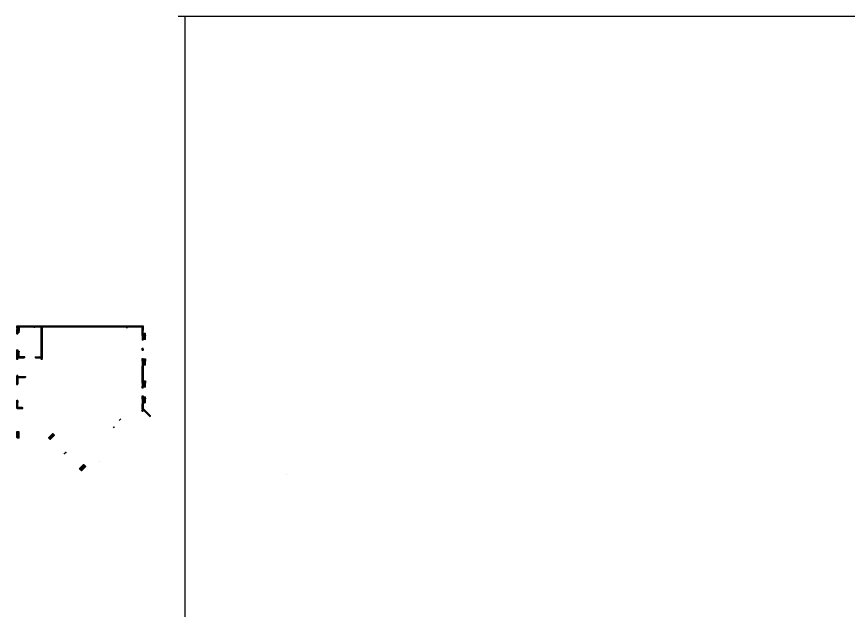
# Model space of a CAD drawing. Extents: x -92740 to -63661, y -15771 to -4391.
# Drawn here: x -92740 to -88639, y -7319 to -4391 of the extents above; entities that cross this region are included whole.
import ezdxf

# ---------------------------------------------------------------- set-up
doc = ezdxf.new("R2010")
doc.units = 0
doc.header["$MEASUREMENT"] = 0
doc.linetypes.add('Dashed', pattern=[1, 0.3, -0.4, 0.3])
for name, color, linetype in [('B1WALLFILL', 1, 'Continuous'), ('B2WALLFILL', 1, 'Continuous'), ('NEWALLS1', 1, 'Continuous'), ('ROOFTILE', 7, 'Continuous')]:
    doc.layers.add(name, color=color, linetype=linetype)
pattern_1 = [(45, (0, 0), (-0.11048543456, 0.11048543456), []), (-45, (0, 0), (0.11048543456, 0.11048543456), [])]

msp = doc.modelspace()

# ---------------------------------------------------------------- hatches: boundary and pattern name
at = {"layer": 'B1WALLFILL', "linetype": 'Continuous', "ltscale": 12}
h = msp.add_hatch(dxfattribs=at)
h.set_pattern_fill('ansi37', color=1, scale=0.15625, style=0, pattern_type=2)
h.set_pattern_definition(pattern_1)
h.paths.add_polyline_path([(-92121.1, -5986), (-92116, -5986), (-92115.7, -5982.5), (-92104, -5982.5), (-92104, -5952.6), (-92116, -5952.6), (-92116, -5916), (-92739.3, -5916), (-92739.3, -5956.7), (-92733.8, -5956.7), (-92733.8, -5948), (-92727.7, -5948), (-92727.3, -5921.5), (-92618.8, -5921.5), (-92618.8, -6067.8), (-92648, -6067.8), (-92648.8, -6073.3), (-92618.8, -6073.3), (-92619, -6081.1), (-92613.5, -6081.1), (-92613.3, -6081.1), (-92613.3, -5921.5), (-92121.5, -5921.5)], flags=0)
h = msp.add_hatch(dxfattribs=at)
h.set_pattern_fill('ansi37', color=1, scale=0.15625, style=0, pattern_type=2)
h.set_pattern_definition(pattern_1)
h.paths.add_polyline_path([(-92739.3, -6081.1), (-92740, -6034.1), (-92733.8, -6034.1), (-92733.8, -6040.9), (-92727.3, -6040.9), (-92727.3, -6072.7), (-92733.8, -6073.3), (-92733.8, -6081.1)], flags=0)
h = msp.add_hatch(dxfattribs=at)
h.set_pattern_fill('ansi37', color=1, scale=0.15625, style=0, pattern_type=2)
h.set_pattern_definition(pattern_1)
h.paths.add_polyline_path([(-92699.1, -6073.3), (-92699.1, -6067.8), (-92727, -6067.8), (-92727.7, -6072.6), (-92733.8, -6073.7)], flags=0)
h = msp.add_hatch(dxfattribs=at)
h.set_pattern_fill('ansi37', color=1, scale=0.15625, style=0, pattern_type=2)
h.set_pattern_definition(pattern_1)
h.paths.add_polyline_path([(-92121.5, -6222.5), (-92116, -6222.5), (-92116, -6217.4), (-92104, -6217.4), (-92104, -6187.4), (-92116, -6187.4), (-92116, -6109), (-92104, -6109), (-92104, -6078.9), (-92116, -6078.9), (-92116, -6076.4), (-92121.5, -6076.4)], flags=0)
h = msp.add_hatch(dxfattribs=at)
h.set_pattern_fill('ansi37', color=1, scale=0.15625, style=0, pattern_type=2)
h.set_pattern_definition(pattern_1)
h.paths.add_polyline_path([(-92740, -6204.6), (-92733.8, -6204.6), (-92733.8, -6171), (-92695.6, -6171), (-92695.6, -6165.5), (-92733.8, -6165.5), (-92733.3, -6158.1), (-92739, -6158.1)], flags=0)
h = msp.add_hatch(dxfattribs=at)
h.set_pattern_fill('ansi37', color=1, scale=0.15625, style=0, pattern_type=2)
h.set_pattern_definition(pattern_1)
h.paths.add_polyline_path([(-92084, -6363.1), (-92114.2, -6332.9), (-92119.3, -6338), (-92123.2, -6334.2), (-92117.9, -6329.1), (-92121.5, -6325.5), (-92121.5, -6261.5), (-92116, -6261.5), (-92116, -6265.9), (-92104, -6265.9), (-92104.3, -6295.8), (-92116, -6295.8), (-92116, -6323.3), (-92080.1, -6359.2)], flags=0)
h = msp.add_hatch(dxfattribs=at)
h.set_pattern_fill('ansi37', color=1, scale=0.15625, style=0, pattern_type=2)
h.set_pattern_definition(pattern_1)
h.paths.add_polyline_path([(-92739.3, -6282.2), (-92739.3, -6323.3), (-92709.7, -6323.3), (-92709.7, -6317.8), (-92734, -6317.8), (-92734, -6282)], flags=0)
h = msp.add_hatch(dxfattribs=at)
h.set_pattern_fill('ansi37', color=1, scale=0.15625, style=0, pattern_type=2)
h.set_pattern_definition(pattern_1)
h.paths.add_polyline_path([(-92709.7, -6323.3), (-92709.3, -6318.4)], flags=0)
h = msp.add_hatch(dxfattribs=at)
h.set_pattern_fill('ansi37', color=1, scale=0.15625, style=0, pattern_type=2)
h.set_pattern_definition(pattern_1)
h.paths.add_polyline_path([(-92709.7, -6323.3), (-92709.3, -6318.4)], flags=0)
h = msp.add_hatch(dxfattribs=at)
h.set_pattern_fill('ansi37', color=1, scale=0.15625, style=0, pattern_type=2)
h.set_pattern_definition(pattern_1)
h.paths.add_polyline_path([(-92633.3, -6323.3), (-92687.2, -6317.8)], flags=0)
h = msp.add_hatch(dxfattribs=at)
h.set_pattern_fill('ansi37', color=1, scale=0.15625, style=0, pattern_type=2)
h.set_pattern_definition(pattern_1)
h.paths.add_polyline_path([(-92739.3, -6468.3), (-92727.3, -6469), (-92727.3, -6437.9), (-92739.3, -6437.2)], flags=0)
h = msp.add_hatch(dxfattribs=at)
h.set_pattern_fill('ansi37', color=1, scale=0.15625, style=0, pattern_type=2)
h.set_pattern_definition(pattern_1)
h.paths.add_polyline_path([(-92574.6, -6476.8), (-92583.1, -6468.3), (-92561.8, -6447.1), (-92553.4, -6455.6)], flags=0)
h = msp.add_hatch(dxfattribs=at)
h.set_pattern_fill('ansi37', color=1, scale=0.15625, style=0, pattern_type=2)
h.set_pattern_definition(pattern_1)
h.paths.add_polyline_path([(-92428.5, -6622.8), (-92431, -6620.3), (-92409.8, -6599.1), (-92407.4, -6601.5)], flags=0)
h = msp.add_hatch(dxfattribs=at)
h.set_pattern_fill('ansi37', color=1, scale=0.15625, style=0, pattern_type=2)
h.set_pattern_definition(pattern_1)
h.paths.add_polyline_path([(-92420.4, -6630.9), (-92428.9, -6622.4), (-92407.7, -6601.2), (-92399.2, -6609.7)], flags=0)
at = {"layer": 'B2WALLFILL', "linetype": 'Continuous', "ltscale": 12}
h = msp.add_hatch(dxfattribs=at)
h.set_pattern_fill('ansi37', color=1, scale=0.15625, style=0, pattern_type=2)
h.set_pattern_definition(pattern_1)
h.paths.add_polyline_path([(-92121.5, -5986), (-92116, -5986), (-92115.7, -5982.5), (-92104, -5982.5), (-92104, -5952.6), (-92116, -5952.6), (-92116, -5916), (-92739.3, -5916), (-92739.3, -5956.7), (-92733.8, -5956.7), (-92733.8, -5948), (-92727.7, -5948), (-92727.3, -5921.5), (-92655.2, -5921.5), (-92655.2, -5923), (-92649.7, -5923), (-92649.7, -5921.5), (-92199.2, -5921.5), (-92199.2, -5924.4), (-92193.7, -5924.4), (-92193.7, -5921.5), (-92121.5, -5921.5)], flags=0)
h = msp.add_hatch(dxfattribs=at)
h.set_pattern_fill('ansi37', color=1, scale=0.15625, style=0, pattern_type=2)
h.set_pattern_definition(pattern_1)
h.paths.add_polyline_path([(-92121.5, -6036.8), (-92116, -6036.8), (-92116, -6025.6), (-92121.5, -6025.6)], flags=0)
h = msp.add_hatch(dxfattribs=at)
h.set_pattern_fill('ansi37', color=1, scale=0.15625, style=0, pattern_type=2)
h.set_pattern_definition(pattern_1)
h.paths.add_polyline_path([(-92418, -6633.4), (-92411.6, -6639.8)], flags=0)

# ---------------------------------------------------------------- linework, layer by layer
at = {"layer": 'B1WALLFILL', "color": 8, "linetype": 'Continuous', "ltscale": 12}
for p, q in [((-92234.1, -6382.4), (-92226.7, -6374.9)), ((-92262.4, -6414.2), (-92264.5, -6416.3)), ((-92258.5, -6414.5), (-92262.4, -6418.4)), ((-92260.6, -6412.4), (-92258.5, -6414.5))]:
    msp.add_line(p, q, dxfattribs=at)
at = {"layer": 'B2WALLFILL', "color": 1, "linetype": 'Dashed', "ltscale": 6}
for p in [(-92504, -6545.9), (-92497.4, -6539.6)]:
    msp.add_point(p, dxfattribs=at)
at = {"layer": 'NEWALLS1', "color": 1, "linetype": 'Continuous', "ltscale": 12}
for p, q in [((-81652.5, -4391), (-91943.5, -4391)), ((-91911.5, -4391), (-91911.5, -15753.5))]:
    msp.add_line(p, q, dxfattribs=at)
at = {"layer": 'ROOFTILE', "color": 7, "linetype": 'Continuous', "ltscale": 12}
for p, q in [((-92329.6, -6586.7), (-92330.5, -6585.8)), ((-91411.2, -6648.5), (-91411.7, -6647.9))]:
    msp.add_line(p, q, dxfattribs=at)

doc.saveas('drawing.dxf')
